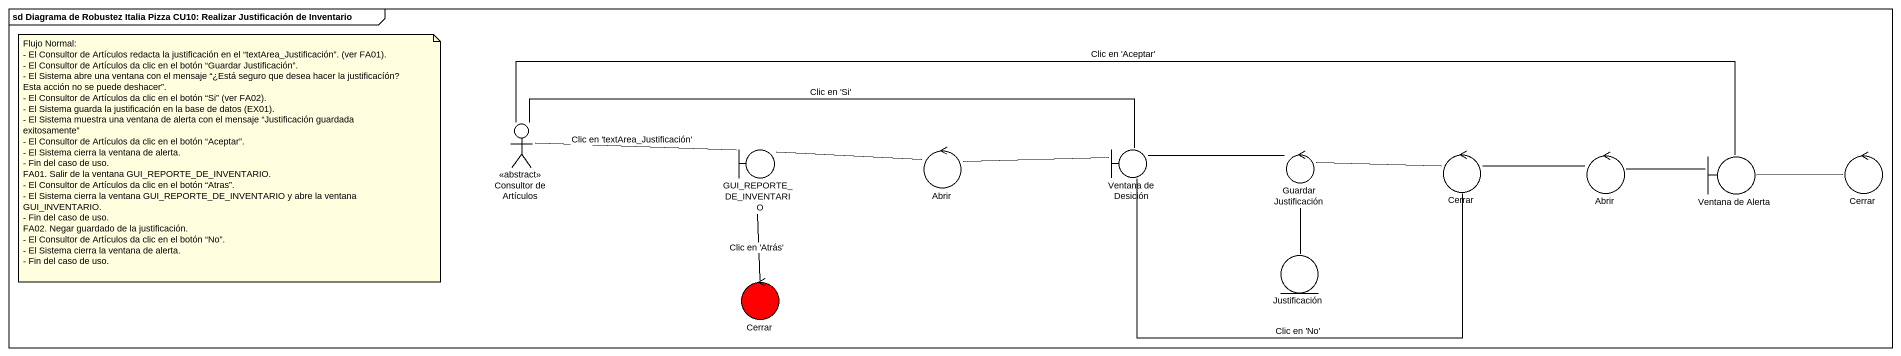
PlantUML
@startuml
mainframe sd Diagrama de Robustez Italia Pizza CU10: Realizar Justificación de Inventario
actor "Consultor de Artículos" as Consultor_de_Artículos <<abstract>>
boundary GUI_REPORTE_DE_INVENTARIO
control Abrir
boundary "Ventana de Desición" as Ventana_de_Desición
control "Guardar Justificación" as Guardar_Justificación
control Cerrar
control "Abrir" as Abrir_2
boundary "Ventana de Alerta" as Ventana_de_Alerta
control "Cerrar" as Cerrar_2
entity Justificación
control "Cerrar" as Cerrar_3 #FF0000
Consultor_de_Artículos -right- GUI_REPORTE_DE_INVENTARIO : Clic en 'textArea_Justificación'
Consultor_de_Artículos -right- Ventana_de_Desición : Clic en 'Si'
Consultor_de_Artículos -right- Ventana_de_Alerta : Clic en 'Aceptar'
GUI_REPORTE_DE_INVENTARIO -right- Abrir
GUI_REPORTE_DE_INVENTARIO -- Cerrar_3 : Clic en 'Atrás'
Abrir -right- Ventana_de_Desición
Ventana_de_Desición -right- Cerrar : Clic en 'No'
Guardar_Justificación -left- Ventana_de_Desición
Guardar_Justificación -right- Cerrar
Guardar_Justificación -- Justificación
Cerrar -right- Abrir_2
Abrir_2 -right- Ventana_de_Alerta
Ventana_de_Alerta -right- Cerrar_2
note as N1
  Flujo Normal:
  - El Consultor de Artículos redacta la justificación en el “textArea_Justificación”. (ver FA01).
  - El Consultor de Artículos da clic en el botón “Guardar Justificación”.
  - El Sistema abre una ventana con el mensaje “¿Está seguro que desea hacer la justificacíón? Esta acción no se puede deshacer”.
  - El Consultor de Artículos da clic en el botón “Si” (ver FA02).
  - El Sistema guarda la justificación en la base de datos (EX01).
  - El Sistema muestra una ventana de alerta con el mensaje “Justificación guardada exitosamente”
  - El Consultor de Artículos da clic en el botón “Aceptar”.
  - El Sistema cierra la ventana de alerta.
  - Fin del caso de uso.
  FA01. Salir de la ventana GUI_REPORTE_DE_INVENTARIO.
  - El Consultor de Artículos da clic en el botón “Atras”.
  - El Sistema cierra la ventana GUI_REPORTE_DE_INVENTARIO y abre la ventana GUI_INVENTARIO.
  - Fin del caso de uso.
  FA02. Negar guardado de la justificación.
  - El Consultor de Artículos da clic en el botón “No”.
  - El Sistema cierra la ventana de alerta.
  - Fin del caso de uso.
end note
@enduml
